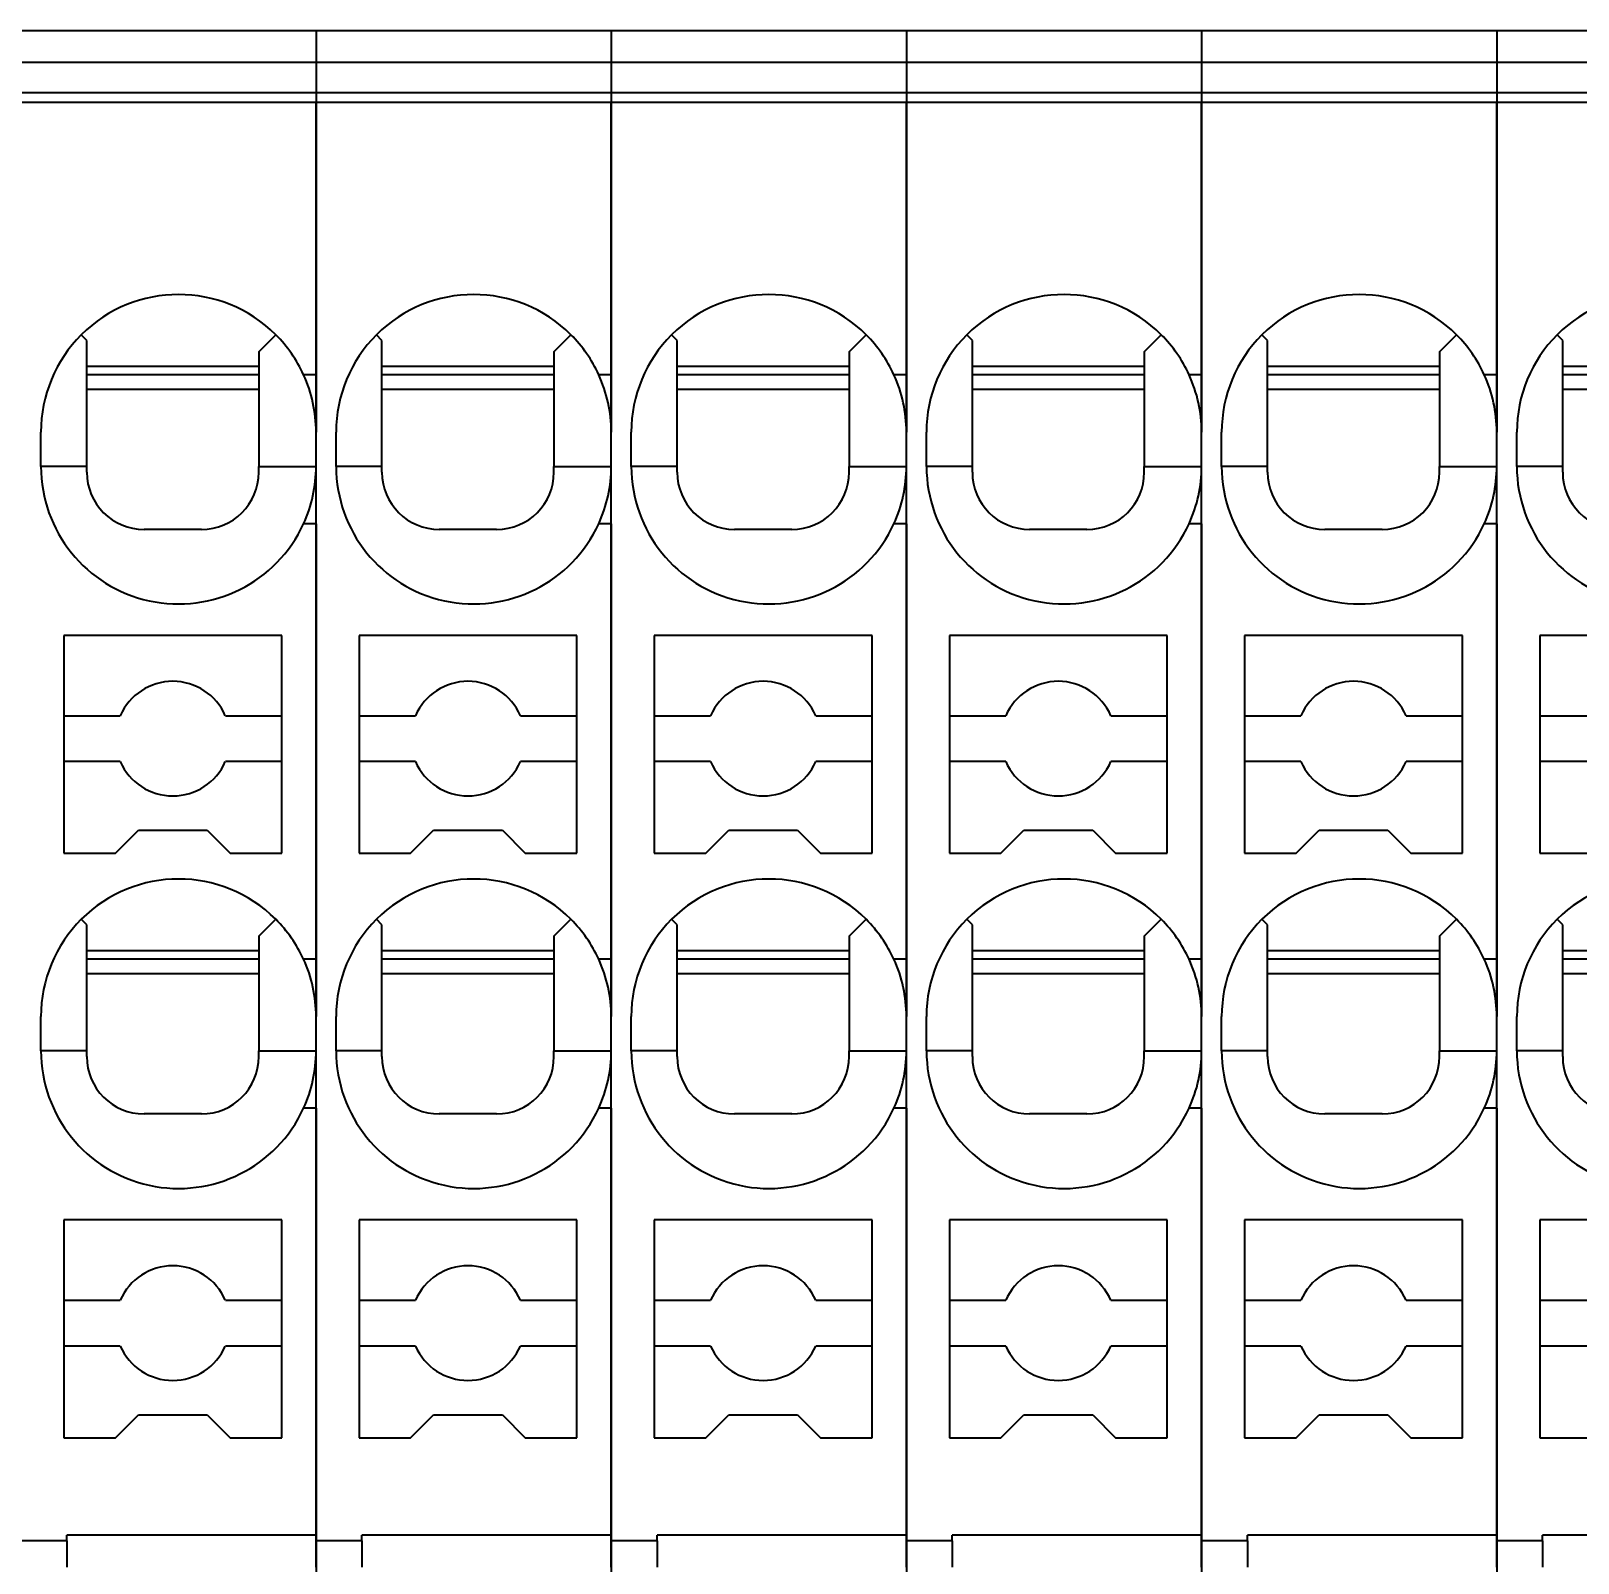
# Model space of a CAD drawing. Header units: millimetres. Extents: x 7 to 587, y 2 to 418.
# Drawn here: x 181.78 to 208.77, y 249.66 to 276.4 of the extents above; entities that cross this region are included whole.
import ezdxf

# ---------------------------------------------------------------- set-up
doc = ezdxf.new("R2010")
doc.units = ezdxf.units.MM
doc.layers.add('GR1_01', color=7, linetype='Continuous')

# ---------------------------------------------------------------- blocks, each defined once
blk = doc.blocks.new('BLKF126')
at = {"layer": 'GR1_01', "color": 3, "linetype": 'Continuous', "lineweight": 35}
for p, q in [((186.75, 276.4), (181.6, 276.4)), ((186.75, 276.4), (186.75, 275.854)), ((181.6, 275.854), (186.75, 275.854)), ((186.75, 275.854), (186.75, 275.319)), ((186.75, 275.319), (181.6, 275.319)), ((186.75, 275.151), (181.6, 275.151)), ((186.75, 275.319), (186.75, 275.151)), ((186.75, 275.151), (186.75, 270.4)), ((182.75, 271), (182.653, 271.097)), ((185.75, 270.8), (186.047, 271.097)), ((182.75, 270.55), (182.75, 271)), ((185.75, 270.8), (185.75, 270.55)), ((182.75, 270.4), (182.75, 270.55)), ((182.75, 270.55), (185.75, 270.55)), ((185.75, 270.55), (185.75, 270.4)), ((182.75, 270.15), (182.75, 270.4)), ((185.75, 270.4), (182.75, 270.4)), ((185.75, 270.4), (185.75, 270.15)), ((186.75, 270.4), (186.532, 270.4)), ((186.75, 270.4), (186.75, 269.4)), ((182.75, 268.8), (182.75, 270.15)), ((182.75, 270.15), (185.75, 270.15)), ((185.75, 270.15), (185.75, 268.8)), ((181.95, 268.8), (181.95, 269.4)), ((186.75, 268.8), (186.75, 269.4)), ((182.75, 268.8), (181.95, 268.8)), ((182.75, 268.7), (182.75, 268.8)), ((185.75, 268.8), (186.75, 268.8)), ((185.75, 268.7), (185.75, 268.8)), ((186.75, 267.8), (186.75, 268.8)), ((186.75, 267.8), (186.532, 267.8)), ((186.75, 267.8), (186.75, 260.2)), ((186.15, 265.85), (182.35, 265.85)), ((182.35, 265.85), (182.35, 264.45)), ((186.15, 264.45), (186.15, 265.85)), ((182.35, 264.45), (183.333, 264.45)), ((182.35, 264.45), (182.35, 263.65)), ((185.167, 264.45), (186.15, 264.45)), ((186.15, 263.65), (186.15, 264.45)), ((183.333, 263.65), (182.35, 263.65)), ((182.35, 263.65), (182.35, 262.05)), ((186.15, 263.65), (185.167, 263.65)), ((186.15, 262.05), (186.15, 263.65)), ((183.25, 262.05), (183.65, 262.45)), ((183.65, 262.45), (184.85, 262.45)), ((184.85, 262.45), (185.25, 262.05)), ((182.35, 262.05), (183.25, 262.05)), ((185.25, 262.05), (186.15, 262.05)), ((182.75, 260.8), (182.653, 260.897)), ((182.75, 260.35), (182.75, 260.8)), ((185.75, 260.6), (186.047, 260.897)), ((185.75, 260.6), (185.75, 260.35)), ((182.75, 260.2), (182.75, 260.35)), ((182.75, 260.35), (185.75, 260.35)), ((185.75, 260.35), (185.75, 260.2)), ((182.75, 259.95), (182.75, 260.2)), ((185.75, 260.2), (182.75, 260.2)), ((182.75, 258.6), (182.75, 259.95)), ((182.75, 259.95), (185.75, 259.95)), ((185.75, 260.2), (185.75, 259.95)), ((185.75, 259.95), (185.75, 258.6)), ((186.75, 260.2), (186.532, 260.2)), ((186.75, 260.2), (186.75, 259.2)), ((181.95, 258.6), (181.95, 259.2)), ((186.75, 258.6), (186.75, 259.2)), ((182.75, 258.6), (181.95, 258.6)), ((182.75, 258.5), (182.75, 258.6)), ((185.75, 258.6), (186.75, 258.6)), ((185.75, 258.5), (185.75, 258.6)), ((186.75, 257.6), (186.75, 258.6)), ((186.75, 257.6), (186.532, 257.6)), ((186.75, 257.6), (186.75, 250.15)), ((186.15, 255.65), (182.35, 255.65)), ((182.35, 255.65), (182.35, 254.25)), ((186.15, 254.25), (186.15, 255.65)), ((182.35, 254.25), (182.35, 253.45)), ((182.35, 254.25), (183.333, 254.25)), ((185.167, 254.25), (186.15, 254.25)), ((186.15, 253.45), (186.15, 254.25)), ((182.35, 253.45), (182.35, 251.85)), ((183.333, 253.45), (182.35, 253.45)), ((186.15, 253.45), (185.167, 253.45)), ((186.15, 251.85), (186.15, 253.45)), ((183.25, 251.85), (183.65, 252.25)), ((183.65, 252.25), (184.85, 252.25)), ((184.85, 252.25), (185.25, 251.85)), ((182.35, 251.85), (183.25, 251.85)), ((185.25, 251.85), (186.15, 251.85)), ((182.4, 250.049), (181.6, 250.049)), ((182.4, 250.049), (182.4, 250.15)), ((186.75, 250.15), (182.4, 250.15)), ((182.4, 250.049), (182.4, 249.593)), ((186.75, 250.15), (186.75, 249.24))]:
    blk.add_line(p, q, dxfattribs=at)
for centre, radius, start, end in [((184.35, 269.4), 2.4, 45, 135), ((184.35, 269.4), 2.4, 135, 180), ((184.35, 269.4), 2.4, 24.6243, 45), ((184.35, 269.4), 2.4, 0, 24.6243), ((184.35, 268.8), 2.4, 180, 335.3757), ((183.75, 268.7), 1, 180, 270), ((184.75, 268.7), 1, 270, 0), ((184.35, 268.8), 2.4, 335.3757, 0), ((184.25, 264.05), 1, 23.5782, 156.4218), ((184.25, 264.05), 1, 203.5782, 336.4218), ((184.35, 259.2), 2.4, 45, 135), ((184.35, 259.2), 2.4, 135, 180), ((184.35, 259.2), 2.4, 24.6243, 45), ((184.35, 259.2), 2.4, 0, 24.6243), ((184.35, 258.6), 2.4, 180, 335.3757), ((184.35, 258.6), 2.4, 335.3757, 0), ((183.75, 258.5), 1, 180, 270), ((184.75, 258.5), 1, 270, 0), ((184.25, 253.85), 1, 23.5782, 156.4218), ((184.25, 253.85), 1, 203.5782, 336.4218)]:
    blk.add_arc(centre, radius, start, end, dxfattribs=at)
for points in [[(184.75, 267.7), (184.709, 267.7), (184.626, 267.7), (184.497, 267.7), (184.363, 267.7), (184.229, 267.7), (184.099, 267.7), (183.976, 267.7), (183.86, 267.7), (183.786, 267.7), (183.75, 267.7)], [(184.75, 257.5), (184.709, 257.5), (184.626, 257.5), (184.497, 257.5), (184.363, 257.5), (184.229, 257.5), (184.099, 257.5), (183.976, 257.5), (183.86, 257.5), (183.786, 257.5), (183.75, 257.5)]]:
    blk.add_open_spline(points, degree=3, knots=[0, 0, 0, 0, 0.1216783, 0.2511232, 0.3866031, 0.5226333, 0.6535034, 0.7768386, 0.8919103, 1, 1, 1, 1], dxfattribs=at)
blk = doc.blocks.new('BLKF127')
at = {"layer": 'GR1_01', "color": 3, "linetype": 'Continuous', "lineweight": 35}
for p, q in [((186.75, 276.4), (186.75, 275.854)), ((191.9, 276.4), (186.75, 276.4)), ((191.9, 276.4), (191.9, 275.854)), ((186.75, 275.854), (186.75, 275.319)), ((186.75, 275.854), (191.9, 275.854)), ((191.9, 275.854), (191.9, 275.319)), ((191.9, 275.319), (186.75, 275.319)), ((186.75, 275.319), (186.75, 275.151)), ((186.75, 250.049), (186.75, 275.151)), ((191.9, 275.151), (186.75, 275.151)), ((191.9, 275.319), (191.9, 275.151)), ((191.9, 275.151), (191.9, 270.4)), ((187.9, 271), (187.803, 271.097)), ((190.9, 270.8), (191.197, 271.097)), ((187.9, 270.55), (187.9, 271)), ((190.9, 270.8), (190.9, 270.55)), ((187.9, 270.4), (187.9, 270.55)), ((187.9, 270.55), (190.9, 270.55)), ((190.9, 270.55), (190.9, 270.4)), ((187.9, 270.15), (187.9, 270.4)), ((190.9, 270.4), (187.9, 270.4)), ((190.9, 270.4), (190.9, 270.15)), ((191.9, 270.4), (191.682, 270.4)), ((191.9, 270.4), (191.9, 269.4)), ((187.9, 268.8), (187.9, 270.15)), ((187.9, 270.15), (190.9, 270.15)), ((190.9, 270.15), (190.9, 268.8)), ((187.1, 268.8), (187.1, 269.4)), ((191.9, 268.8), (191.9, 269.4)), ((187.9, 268.8), (187.1, 268.8)), ((187.9, 268.7), (187.9, 268.8)), ((190.9, 268.8), (191.9, 268.8)), ((190.9, 268.7), (190.9, 268.8)), ((191.9, 267.8), (191.9, 268.8)), ((191.9, 267.8), (191.682, 267.8)), ((191.9, 267.8), (191.9, 260.2)), ((191.3, 265.85), (187.5, 265.85)), ((187.5, 265.85), (187.5, 264.45)), ((191.3, 264.45), (191.3, 265.85)), ((187.5, 264.45), (188.483, 264.45)), ((187.5, 264.45), (187.5, 263.65)), ((190.317, 264.45), (191.3, 264.45)), ((191.3, 263.65), (191.3, 264.45)), ((188.483, 263.65), (187.5, 263.65)), ((187.5, 263.65), (187.5, 262.05)), ((191.3, 263.65), (190.317, 263.65)), ((191.3, 262.05), (191.3, 263.65)), ((188.4, 262.05), (188.8, 262.45)), ((188.8, 262.45), (190, 262.45)), ((190, 262.45), (190.4, 262.05)), ((187.5, 262.05), (188.4, 262.05)), ((190.4, 262.05), (191.3, 262.05)), ((187.9, 260.8), (187.803, 260.897)), ((187.9, 260.35), (187.9, 260.8)), ((190.9, 260.6), (191.197, 260.897)), ((190.9, 260.6), (190.9, 260.35)), ((187.9, 260.2), (187.9, 260.35)), ((187.9, 260.35), (190.9, 260.35)), ((190.9, 260.35), (190.9, 260.2)), ((187.9, 259.95), (187.9, 260.2)), ((190.9, 260.2), (187.9, 260.2)), ((187.9, 258.6), (187.9, 259.95)), ((187.9, 259.95), (190.9, 259.95)), ((190.9, 260.2), (190.9, 259.95)), ((190.9, 259.95), (190.9, 258.6)), ((191.9, 260.2), (191.682, 260.2)), ((191.9, 260.2), (191.9, 259.2)), ((187.1, 258.6), (187.1, 259.2)), ((191.9, 258.6), (191.9, 259.2)), ((187.9, 258.6), (187.1, 258.6)), ((187.9, 258.5), (187.9, 258.6)), ((190.9, 258.6), (191.9, 258.6)), ((190.9, 258.5), (190.9, 258.6)), ((191.9, 257.6), (191.9, 258.6)), ((191.9, 257.6), (191.682, 257.6)), ((191.9, 257.6), (191.9, 250.15)), ((191.3, 255.65), (187.5, 255.65)), ((187.5, 255.65), (187.5, 254.25)), ((191.3, 254.25), (191.3, 255.65)), ((187.5, 254.25), (187.5, 253.45)), ((187.5, 254.25), (188.483, 254.25)), ((190.317, 254.25), (191.3, 254.25)), ((191.3, 253.45), (191.3, 254.25)), ((187.5, 253.45), (187.5, 251.85)), ((188.483, 253.45), (187.5, 253.45)), ((191.3, 253.45), (190.317, 253.45)), ((191.3, 251.85), (191.3, 253.45)), ((188.4, 251.85), (188.8, 252.25)), ((188.8, 252.25), (190, 252.25)), ((190, 252.25), (190.4, 251.85)), ((187.5, 251.85), (188.4, 251.85)), ((190.4, 251.85), (191.3, 251.85)), ((186.75, 249.593), (186.75, 250.049)), ((187.55, 250.049), (186.75, 250.049)), ((187.55, 250.049), (187.55, 250.15)), ((191.9, 250.15), (187.55, 250.15)), ((187.55, 250.049), (187.55, 249.593)), ((191.9, 250.15), (191.9, 249.24))]:
    blk.add_line(p, q, dxfattribs=at)
for centre, radius, start, end in [((189.5, 269.4), 2.4, 45, 135), ((189.5, 269.4), 2.4, 135, 180), ((189.5, 269.4), 2.4, 24.6243, 45), ((189.5, 269.4), 2.4, 0, 24.6243), ((189.5, 268.8), 2.4, 180, 335.3757), ((188.9, 268.7), 1, 180, 270), ((189.9, 268.7), 1, 270, 0), ((189.5, 268.8), 2.4, 335.3757, 0), ((189.4, 264.05), 1, 23.5782, 156.4218), ((189.4, 264.05), 1, 203.5782, 336.4218), ((189.5, 259.2), 2.4, 45, 135), ((189.5, 259.2), 2.4, 135, 180), ((189.5, 259.2), 2.4, 24.6243, 45), ((189.5, 259.2), 2.4, 0, 24.6243), ((189.5, 258.6), 2.4, 180, 335.3757), ((189.5, 258.6), 2.4, 335.3757, 0), ((188.9, 258.5), 1, 180, 270), ((189.9, 258.5), 1, 270, 0), ((189.4, 253.85), 1, 23.5782, 156.4218), ((189.4, 253.85), 1, 203.5782, 336.4218)]:
    blk.add_arc(centre, radius, start, end, dxfattribs=at)
for points in [[(189.9, 267.7), (189.859, 267.7), (189.776, 267.7), (189.647, 267.7), (189.513, 267.7), (189.379, 267.7), (189.249, 267.7), (189.126, 267.7), (189.01, 267.7), (188.936, 267.7), (188.9, 267.7)], [(189.9, 257.5), (189.859, 257.5), (189.776, 257.5), (189.647, 257.5), (189.513, 257.5), (189.379, 257.5), (189.249, 257.5), (189.126, 257.5), (189.01, 257.5), (188.936, 257.5), (188.9, 257.5)]]:
    blk.add_open_spline(points, degree=3, knots=[0, 0, 0, 0, 0.1216783, 0.2511232, 0.3866031, 0.5226333, 0.6535034, 0.7768386, 0.8919103, 1, 1, 1, 1], dxfattribs=at)
blk = doc.blocks.new('BLKF128')
at = {"layer": 'GR1_01', "color": 3, "linetype": 'Continuous', "lineweight": 35}
for p, q in [((191.9, 276.4), (191.9, 275.854)), ((197.05, 276.4), (191.9, 276.4)), ((197.05, 276.4), (197.05, 275.854)), ((191.9, 275.854), (191.9, 275.319)), ((191.9, 275.854), (197.05, 275.854)), ((197.05, 275.854), (197.05, 275.319)), ((197.05, 275.319), (191.9, 275.319)), ((191.9, 275.319), (191.9, 275.151)), ((191.9, 250.049), (191.9, 275.151)), ((197.05, 275.151), (191.9, 275.151)), ((197.05, 275.319), (197.05, 275.151)), ((197.05, 275.151), (197.05, 270.4)), ((193.05, 271), (192.953, 271.097)), ((196.05, 270.8), (196.347, 271.097)), ((193.05, 270.55), (193.05, 271)), ((196.05, 270.8), (196.05, 270.55)), ((193.05, 270.4), (193.05, 270.55)), ((193.05, 270.55), (196.05, 270.55)), ((196.05, 270.55), (196.05, 270.4)), ((193.05, 270.15), (193.05, 270.4)), ((196.05, 270.4), (193.05, 270.4)), ((196.05, 270.4), (196.05, 270.15)), ((197.05, 270.4), (196.832, 270.4)), ((197.05, 270.4), (197.05, 269.4)), ((193.05, 268.8), (193.05, 270.15)), ((193.05, 270.15), (196.05, 270.15)), ((196.05, 270.15), (196.05, 268.8)), ((192.25, 268.8), (192.25, 269.4)), ((197.05, 268.8), (197.05, 269.4)), ((193.05, 268.8), (192.25, 268.8)), ((193.05, 268.7), (193.05, 268.8)), ((196.05, 268.8), (197.05, 268.8)), ((196.05, 268.7), (196.05, 268.8)), ((197.05, 267.8), (197.05, 268.8)), ((197.05, 267.8), (196.832, 267.8)), ((197.05, 267.8), (197.05, 260.2)), ((196.45, 265.85), (192.65, 265.85)), ((192.65, 265.85), (192.65, 264.45)), ((196.45, 264.45), (196.45, 265.85)), ((192.65, 264.45), (193.633, 264.45)), ((192.65, 264.45), (192.65, 263.65)), ((195.467, 264.45), (196.45, 264.45)), ((196.45, 263.65), (196.45, 264.45)), ((193.633, 263.65), (192.65, 263.65)), ((192.65, 263.65), (192.65, 262.05)), ((196.45, 263.65), (195.467, 263.65)), ((196.45, 262.05), (196.45, 263.65)), ((193.55, 262.05), (193.95, 262.45)), ((193.95, 262.45), (195.15, 262.45)), ((195.15, 262.45), (195.55, 262.05)), ((192.65, 262.05), (193.55, 262.05)), ((195.55, 262.05), (196.45, 262.05)), ((193.05, 260.8), (192.953, 260.897)), ((193.05, 260.35), (193.05, 260.8)), ((196.05, 260.6), (196.347, 260.897)), ((196.05, 260.6), (196.05, 260.35)), ((193.05, 260.2), (193.05, 260.35)), ((193.05, 260.35), (196.05, 260.35)), ((196.05, 260.35), (196.05, 260.2)), ((193.05, 259.95), (193.05, 260.2)), ((196.05, 260.2), (193.05, 260.2)), ((193.05, 258.6), (193.05, 259.95)), ((193.05, 259.95), (196.05, 259.95)), ((196.05, 260.2), (196.05, 259.95)), ((196.05, 259.95), (196.05, 258.6)), ((197.05, 260.2), (196.832, 260.2)), ((197.05, 260.2), (197.05, 259.2)), ((192.25, 258.6), (192.25, 259.2)), ((197.05, 258.6), (197.05, 259.2)), ((193.05, 258.6), (192.25, 258.6)), ((193.05, 258.5), (193.05, 258.6)), ((196.05, 258.6), (197.05, 258.6)), ((196.05, 258.5), (196.05, 258.6)), ((197.05, 257.6), (197.05, 258.6)), ((197.05, 257.6), (196.832, 257.6)), ((197.05, 257.6), (197.05, 250.15)), ((196.45, 255.65), (192.65, 255.65)), ((192.65, 255.65), (192.65, 254.25)), ((196.45, 254.25), (196.45, 255.65)), ((192.65, 254.25), (192.65, 253.45)), ((192.65, 254.25), (193.633, 254.25)), ((195.467, 254.25), (196.45, 254.25)), ((196.45, 253.45), (196.45, 254.25)), ((192.65, 253.45), (192.65, 251.85)), ((193.633, 253.45), (192.65, 253.45)), ((196.45, 253.45), (195.467, 253.45)), ((196.45, 251.85), (196.45, 253.45)), ((193.55, 251.85), (193.95, 252.25)), ((193.95, 252.25), (195.15, 252.25)), ((195.15, 252.25), (195.55, 251.85)), ((192.65, 251.85), (193.55, 251.85)), ((195.55, 251.85), (196.45, 251.85)), ((191.9, 249.593), (191.9, 250.049)), ((192.7, 250.049), (191.9, 250.049)), ((192.7, 250.049), (192.7, 250.15)), ((197.05, 250.15), (192.7, 250.15)), ((192.7, 250.049), (192.7, 249.593)), ((197.05, 250.15), (197.05, 249.24))]:
    blk.add_line(p, q, dxfattribs=at)
for centre, radius, start, end in [((194.65, 269.4), 2.4, 45, 135), ((194.65, 269.4), 2.4, 135, 180), ((194.65, 269.4), 2.4, 24.6243, 45), ((194.65, 269.4), 2.4, 0, 24.6243), ((194.65, 268.8), 2.4, 180, 335.3757), ((194.05, 268.7), 1, 180, 270), ((195.05, 268.7), 1, 270, 0), ((194.65, 268.8), 2.4, 335.3757, 0), ((194.55, 264.05), 1, 23.5782, 156.4218), ((194.55, 264.05), 1, 203.5782, 336.4218), ((194.65, 259.2), 2.4, 45, 135), ((194.65, 259.2), 2.4, 135, 180), ((194.65, 259.2), 2.4, 24.6243, 45), ((194.65, 259.2), 2.4, 0, 24.6243), ((194.65, 258.6), 2.4, 180, 335.3757), ((194.65, 258.6), 2.4, 335.3757, 0), ((194.05, 258.5), 1, 180, 270), ((195.05, 258.5), 1, 270, 0), ((194.55, 253.85), 1, 23.5782, 156.4218), ((194.55, 253.85), 1, 203.5782, 336.4218)]:
    blk.add_arc(centre, radius, start, end, dxfattribs=at)
for points in [[(195.05, 267.7), (195.009, 267.7), (194.926, 267.7), (194.797, 267.7), (194.663, 267.7), (194.529, 267.7), (194.399, 267.7), (194.276, 267.7), (194.16, 267.7), (194.086, 267.7), (194.05, 267.7)], [(195.05, 257.5), (195.009, 257.5), (194.926, 257.5), (194.797, 257.5), (194.663, 257.5), (194.529, 257.5), (194.399, 257.5), (194.276, 257.5), (194.16, 257.5), (194.086, 257.5), (194.05, 257.5)]]:
    blk.add_open_spline(points, degree=3, knots=[0, 0, 0, 0, 0.1216783, 0.2511232, 0.3866031, 0.5226333, 0.6535034, 0.7768386, 0.8919103, 1, 1, 1, 1], dxfattribs=at)
blk = doc.blocks.new('BLKF129')
at = {"layer": 'GR1_01', "color": 3, "linetype": 'Continuous', "lineweight": 35}
for p, q in [((197.05, 276.4), (197.05, 275.854)), ((202.2, 276.4), (197.05, 276.4)), ((202.2, 276.4), (202.2, 275.854)), ((197.05, 275.854), (197.05, 275.319)), ((197.05, 275.854), (202.2, 275.854)), ((202.2, 275.854), (202.2, 275.319)), ((202.2, 275.319), (197.05, 275.319)), ((197.05, 275.319), (197.05, 275.151)), ((197.05, 250.049), (197.05, 275.151)), ((202.2, 275.151), (197.05, 275.151)), ((202.2, 275.319), (202.2, 275.151)), ((202.2, 275.151), (202.2, 270.4)), ((198.2, 271), (198.103, 271.097)), ((201.2, 270.8), (201.497, 271.097)), ((198.2, 270.55), (198.2, 271)), ((201.2, 270.8), (201.2, 270.55)), ((198.2, 270.4), (198.2, 270.55)), ((198.2, 270.55), (201.2, 270.55)), ((201.2, 270.55), (201.2, 270.4)), ((198.2, 270.15), (198.2, 270.4)), ((201.2, 270.4), (198.2, 270.4)), ((201.2, 270.4), (201.2, 270.15)), ((202.2, 270.4), (201.982, 270.4)), ((202.2, 270.4), (202.2, 269.4)), ((198.2, 268.8), (198.2, 270.15)), ((198.2, 270.15), (201.2, 270.15)), ((201.2, 270.15), (201.2, 268.8)), ((197.4, 268.8), (197.4, 269.4)), ((202.2, 268.8), (202.2, 269.4)), ((198.2, 268.8), (197.4, 268.8)), ((198.2, 268.7), (198.2, 268.8)), ((201.2, 268.8), (202.2, 268.8)), ((201.2, 268.7), (201.2, 268.8)), ((202.2, 267.8), (202.2, 268.8)), ((202.2, 267.8), (201.982, 267.8)), ((202.2, 267.8), (202.2, 260.2)), ((201.6, 265.85), (197.8, 265.85)), ((197.8, 265.85), (197.8, 264.45)), ((201.6, 264.45), (201.6, 265.85)), ((197.8, 264.45), (198.783, 264.45)), ((197.8, 264.45), (197.8, 263.65)), ((200.617, 264.45), (201.6, 264.45)), ((201.6, 263.65), (201.6, 264.45)), ((198.783, 263.65), (197.8, 263.65)), ((197.8, 263.65), (197.8, 262.05)), ((201.6, 263.65), (200.617, 263.65)), ((201.6, 262.05), (201.6, 263.65)), ((198.7, 262.05), (199.1, 262.45)), ((199.1, 262.45), (200.3, 262.45)), ((200.3, 262.45), (200.7, 262.05)), ((197.8, 262.05), (198.7, 262.05)), ((200.7, 262.05), (201.6, 262.05)), ((198.2, 260.8), (198.103, 260.897)), ((198.2, 260.35), (198.2, 260.8)), ((201.2, 260.6), (201.497, 260.897)), ((201.2, 260.6), (201.2, 260.35)), ((198.2, 260.2), (198.2, 260.35)), ((198.2, 260.35), (201.2, 260.35)), ((201.2, 260.35), (201.2, 260.2)), ((198.2, 259.95), (198.2, 260.2)), ((201.2, 260.2), (198.2, 260.2)), ((198.2, 258.6), (198.2, 259.95)), ((198.2, 259.95), (201.2, 259.95)), ((201.2, 260.2), (201.2, 259.95)), ((201.2, 259.95), (201.2, 258.6)), ((202.2, 260.2), (201.982, 260.2)), ((202.2, 260.2), (202.2, 259.2)), ((197.4, 258.6), (197.4, 259.2)), ((202.2, 258.6), (202.2, 259.2)), ((198.2, 258.6), (197.4, 258.6)), ((198.2, 258.5), (198.2, 258.6)), ((201.2, 258.6), (202.2, 258.6)), ((201.2, 258.5), (201.2, 258.6)), ((202.2, 257.6), (202.2, 258.6)), ((202.2, 257.6), (201.982, 257.6)), ((202.2, 257.6), (202.2, 250.15)), ((201.6, 255.65), (197.8, 255.65)), ((197.8, 255.65), (197.8, 254.25)), ((201.6, 254.25), (201.6, 255.65)), ((197.8, 254.25), (197.8, 253.45)), ((197.8, 254.25), (198.783, 254.25)), ((200.617, 254.25), (201.6, 254.25)), ((201.6, 253.45), (201.6, 254.25)), ((197.8, 253.45), (197.8, 251.85)), ((198.783, 253.45), (197.8, 253.45)), ((201.6, 253.45), (200.617, 253.45)), ((201.6, 251.85), (201.6, 253.45)), ((198.7, 251.85), (199.1, 252.25)), ((199.1, 252.25), (200.3, 252.25)), ((200.3, 252.25), (200.7, 251.85)), ((197.8, 251.85), (198.7, 251.85)), ((200.7, 251.85), (201.6, 251.85)), ((197.05, 249.593), (197.05, 250.049)), ((197.85, 250.049), (197.05, 250.049)), ((197.85, 250.049), (197.85, 250.15)), ((202.2, 250.15), (197.85, 250.15)), ((197.85, 250.049), (197.85, 249.593)), ((202.2, 250.15), (202.2, 249.24))]:
    blk.add_line(p, q, dxfattribs=at)
for centre, radius, start, end in [((199.8, 269.4), 2.4, 45, 135), ((199.8, 269.4), 2.4, 135, 180), ((199.8, 269.4), 2.4, 24.6243, 45), ((199.8, 269.4), 2.4, 0, 24.6243), ((199.8, 268.8), 2.4, 180, 335.3757), ((199.2, 268.7), 1, 180, 270), ((200.2, 268.7), 1, 270, 0), ((199.8, 268.8), 2.4, 335.3757, 0), ((199.7, 264.05), 1, 23.5782, 156.4218), ((199.7, 264.05), 1, 203.5782, 336.4218), ((199.8, 259.2), 2.4, 45, 135), ((199.8, 259.2), 2.4, 135, 180), ((199.8, 259.2), 2.4, 24.6243, 45), ((199.8, 259.2), 2.4, 0, 24.6243), ((199.8, 258.6), 2.4, 180, 335.3757), ((199.8, 258.6), 2.4, 335.3757, 0), ((199.2, 258.5), 1, 180, 270), ((200.2, 258.5), 1, 270, 0), ((199.7, 253.85), 1, 23.5782, 156.4218), ((199.7, 253.85), 1, 203.5782, 336.4218)]:
    blk.add_arc(centre, radius, start, end, dxfattribs=at)
for points in [[(200.2, 267.7), (200.159, 267.7), (200.076, 267.7), (199.947, 267.7), (199.813, 267.7), (199.679, 267.7), (199.549, 267.7), (199.426, 267.7), (199.31, 267.7), (199.236, 267.7), (199.2, 267.7)], [(200.2, 257.5), (200.159, 257.5), (200.076, 257.5), (199.947, 257.5), (199.813, 257.5), (199.679, 257.5), (199.549, 257.5), (199.426, 257.5), (199.31, 257.5), (199.236, 257.5), (199.2, 257.5)]]:
    blk.add_open_spline(points, degree=3, knots=[0, 0, 0, 0, 0.1216783, 0.2511232, 0.3866031, 0.5226333, 0.6535034, 0.7768386, 0.8919103, 1, 1, 1, 1], dxfattribs=at)
blk = doc.blocks.new('BLKF130')
at = {"layer": 'GR1_01', "color": 3, "linetype": 'Continuous', "lineweight": 35}
for p, q in [((202.2, 276.4), (202.2, 275.854)), ((207.35, 276.4), (202.2, 276.4)), ((207.35, 276.4), (207.35, 275.854)), ((202.2, 275.854), (202.2, 275.319)), ((202.2, 275.854), (207.35, 275.854)), ((207.35, 275.854), (207.35, 275.319)), ((207.35, 275.319), (202.2, 275.319)), ((202.2, 275.319), (202.2, 275.151)), ((202.2, 250.049), (202.2, 275.151)), ((207.35, 275.151), (202.2, 275.151)), ((207.35, 275.319), (207.35, 275.151)), ((207.35, 275.151), (207.35, 270.4)), ((203.35, 271), (203.253, 271.097)), ((206.35, 270.8), (206.647, 271.097)), ((203.35, 270.55), (203.35, 271)), ((206.35, 270.8), (206.35, 270.55)), ((203.35, 270.4), (203.35, 270.55)), ((203.35, 270.55), (206.35, 270.55)), ((206.35, 270.55), (206.35, 270.4)), ((203.35, 270.15), (203.35, 270.4)), ((206.35, 270.4), (203.35, 270.4)), ((206.35, 270.4), (206.35, 270.15)), ((207.35, 270.4), (207.132, 270.4)), ((207.35, 270.4), (207.35, 269.4)), ((203.35, 268.8), (203.35, 270.15)), ((203.35, 270.15), (206.35, 270.15)), ((206.35, 270.15), (206.35, 268.8)), ((202.55, 268.8), (202.55, 269.4)), ((207.35, 268.8), (207.35, 269.4)), ((203.35, 268.8), (202.55, 268.8)), ((203.35, 268.7), (203.35, 268.8)), ((206.35, 268.8), (207.35, 268.8)), ((206.35, 268.7), (206.35, 268.8)), ((207.35, 267.8), (207.35, 268.8)), ((207.35, 267.8), (207.132, 267.8)), ((207.35, 267.8), (207.35, 260.2)), ((206.75, 265.85), (202.95, 265.85)), ((202.95, 265.85), (202.95, 264.45)), ((206.75, 264.45), (206.75, 265.85)), ((202.95, 264.45), (203.933, 264.45)), ((202.95, 264.45), (202.95, 263.65)), ((205.767, 264.45), (206.75, 264.45)), ((206.75, 263.65), (206.75, 264.45)), ((203.933, 263.65), (202.95, 263.65)), ((202.95, 263.65), (202.95, 262.05)), ((206.75, 263.65), (205.767, 263.65)), ((206.75, 262.05), (206.75, 263.65)), ((203.85, 262.05), (204.25, 262.45)), ((204.25, 262.45), (205.45, 262.45)), ((205.45, 262.45), (205.85, 262.05)), ((202.95, 262.05), (203.85, 262.05)), ((205.85, 262.05), (206.75, 262.05)), ((203.35, 260.8), (203.253, 260.897)), ((203.35, 260.35), (203.35, 260.8)), ((206.35, 260.6), (206.647, 260.897)), ((206.35, 260.6), (206.35, 260.35)), ((203.35, 260.2), (203.35, 260.35)), ((203.35, 260.35), (206.35, 260.35)), ((206.35, 260.35), (206.35, 260.2)), ((203.35, 259.95), (203.35, 260.2)), ((206.35, 260.2), (203.35, 260.2)), ((203.35, 258.6), (203.35, 259.95)), ((203.35, 259.95), (206.35, 259.95)), ((206.35, 260.2), (206.35, 259.95)), ((206.35, 259.95), (206.35, 258.6)), ((207.35, 260.2), (207.132, 260.2)), ((207.35, 260.2), (207.35, 259.2)), ((202.55, 258.6), (202.55, 259.2)), ((207.35, 258.6), (207.35, 259.2)), ((203.35, 258.6), (202.55, 258.6)), ((203.35, 258.5), (203.35, 258.6)), ((206.35, 258.6), (207.35, 258.6)), ((206.35, 258.5), (206.35, 258.6)), ((207.35, 257.6), (207.35, 258.6)), ((207.35, 257.6), (207.132, 257.6)), ((207.35, 257.6), (207.35, 250.15)), ((206.75, 255.65), (202.95, 255.65)), ((202.95, 255.65), (202.95, 254.25)), ((206.75, 254.25), (206.75, 255.65)), ((202.95, 254.25), (202.95, 253.45)), ((202.95, 254.25), (203.933, 254.25)), ((205.767, 254.25), (206.75, 254.25)), ((206.75, 253.45), (206.75, 254.25)), ((202.95, 253.45), (202.95, 251.85)), ((203.933, 253.45), (202.95, 253.45)), ((206.75, 253.45), (205.767, 253.45)), ((206.75, 251.85), (206.75, 253.45)), ((203.85, 251.85), (204.25, 252.25)), ((204.25, 252.25), (205.45, 252.25)), ((205.45, 252.25), (205.85, 251.85)), ((202.95, 251.85), (203.85, 251.85)), ((205.85, 251.85), (206.75, 251.85)), ((202.2, 249.593), (202.2, 250.049)), ((203, 250.049), (202.2, 250.049)), ((203, 250.049), (203, 250.15)), ((207.35, 250.15), (203, 250.15)), ((203, 250.049), (203, 249.593)), ((207.35, 250.15), (207.35, 249.24))]:
    blk.add_line(p, q, dxfattribs=at)
for centre, radius, start, end in [((204.95, 269.4), 2.4, 45, 135), ((204.95, 269.4), 2.4, 135, 180), ((204.95, 269.4), 2.4, 24.6243, 45), ((204.95, 269.4), 2.4, 0, 24.6243), ((204.95, 268.8), 2.4, 180, 335.3757), ((204.35, 268.7), 1, 180, 270), ((205.35, 268.7), 1, 270, 0), ((204.95, 268.8), 2.4, 335.3757, 0), ((204.85, 264.05), 1, 23.5782, 156.4218), ((204.85, 264.05), 1, 203.5782, 336.4218), ((204.95, 259.2), 2.4, 45, 135), ((204.95, 259.2), 2.4, 135, 180), ((204.95, 259.2), 2.4, 24.6243, 45), ((204.95, 259.2), 2.4, 0, 24.6243), ((204.95, 258.6), 2.4, 180, 335.3757), ((204.95, 258.6), 2.4, 335.3757, 0), ((204.35, 258.5), 1, 180, 270), ((205.35, 258.5), 1, 270, 0), ((204.85, 253.85), 1, 23.5782, 156.4218), ((204.85, 253.85), 1, 203.5782, 336.4218)]:
    blk.add_arc(centre, radius, start, end, dxfattribs=at)
for points in [[(205.35, 267.7), (205.309, 267.7), (205.226, 267.7), (205.097, 267.7), (204.963, 267.7), (204.829, 267.7), (204.699, 267.7), (204.576, 267.7), (204.46, 267.7), (204.386, 267.7), (204.35, 267.7)], [(205.35, 257.5), (205.309, 257.5), (205.226, 257.5), (205.097, 257.5), (204.963, 257.5), (204.829, 257.5), (204.699, 257.5), (204.576, 257.5), (204.46, 257.5), (204.386, 257.5), (204.35, 257.5)]]:
    blk.add_open_spline(points, degree=3, knots=[0, 0, 0, 0, 0.1216783, 0.2511232, 0.3866031, 0.5226333, 0.6535034, 0.7768386, 0.8919103, 1, 1, 1, 1], dxfattribs=at)
blk = doc.blocks.new('BLKF131')
at = {"layer": 'GR1_01', "color": 3, "linetype": 'Continuous', "lineweight": 35}
for p, q in [((207.35, 276.4), (207.35, 275.854)), ((212.5, 276.4), (207.35, 276.4)), ((207.35, 275.854), (207.35, 275.319)), ((207.35, 275.854), (212.5, 275.854)), ((212.5, 275.319), (207.35, 275.319)), ((207.35, 275.319), (207.35, 275.151)), ((207.35, 250.049), (207.35, 275.151)), ((212.5, 275.151), (207.35, 275.151)), ((208.5, 271), (208.403, 271.097)), ((208.5, 270.55), (208.5, 271)), ((208.5, 270.4), (208.5, 270.55)), ((208.5, 270.55), (211.5, 270.55)), ((208.5, 270.15), (208.5, 270.4)), ((211.5, 270.4), (208.5, 270.4)), ((208.5, 268.8), (208.5, 270.15)), ((208.5, 270.15), (211.5, 270.15)), ((207.7, 268.8), (207.7, 269.4)), ((208.5, 268.8), (207.7, 268.8)), ((208.5, 268.7), (208.5, 268.8)), ((211.9, 265.85), (208.1, 265.85)), ((208.1, 265.85), (208.1, 264.45)), ((208.1, 264.45), (209.083, 264.45)), ((208.1, 264.45), (208.1, 263.65)), ((209.083, 263.65), (208.1, 263.65)), ((208.1, 263.65), (208.1, 262.05)), ((208.1, 262.05), (209, 262.05)), ((208.5, 260.8), (208.403, 260.897)), ((208.5, 260.35), (208.5, 260.8)), ((208.5, 260.2), (208.5, 260.35)), ((208.5, 260.35), (211.5, 260.35)), ((208.5, 259.95), (208.5, 260.2)), ((211.5, 260.2), (208.5, 260.2)), ((208.5, 258.6), (208.5, 259.95)), ((208.5, 259.95), (211.5, 259.95)), ((207.7, 258.6), (207.7, 259.2)), ((208.5, 258.6), (207.7, 258.6)), ((208.5, 258.5), (208.5, 258.6)), ((211.9, 255.65), (208.1, 255.65)), ((208.1, 255.65), (208.1, 254.25)), ((208.1, 254.25), (208.1, 253.45)), ((208.1, 254.25), (209.083, 254.25)), ((208.1, 253.45), (208.1, 251.85)), ((209.083, 253.45), (208.1, 253.45)), ((208.1, 251.85), (209, 251.85)), ((207.35, 249.593), (207.35, 250.049)), ((208.15, 250.049), (207.35, 250.049)), ((208.15, 250.049), (208.15, 250.15)), ((212.5, 250.15), (208.15, 250.15)), ((208.15, 250.049), (208.15, 249.593))]:
    blk.add_line(p, q, dxfattribs=at)
for centre, radius, start, end in [((210.1, 269.4), 2.4, 45, 135), ((210.1, 269.4), 2.4, 135, 180), ((210.1, 268.8), 2.4, 180, 335.3757), ((209.5, 268.7), 1, 180, 270), ((210.1, 259.2), 2.4, 45, 135), ((210.1, 259.2), 2.4, 135, 180), ((210.1, 258.6), 2.4, 180, 335.3757), ((209.5, 258.5), 1, 180, 270)]:
    blk.add_arc(centre, radius, start, end, dxfattribs=at)
blk = doc.blocks.new('BLKF122')
at = {"layer": 'GR1_01', "color": 3, "linetype": 'Continuous', "lineweight": 35}
for name in ['BLKF126', 'BLKF127', 'BLKF128', 'BLKF129', 'BLKF130', 'BLKF131']:
    blk.add_blockref(name, (0, 0), dxfattribs=at)

msp = doc.modelspace()

# ---------------------------------------------------------------- block references
at = {"layer": 'GR1_01', "color": 3, "linetype": 'Continuous', "lineweight": 35}
msp.add_blockref('BLKF122', (0, 0), dxfattribs=at)

doc.saveas('drawing.dxf')
